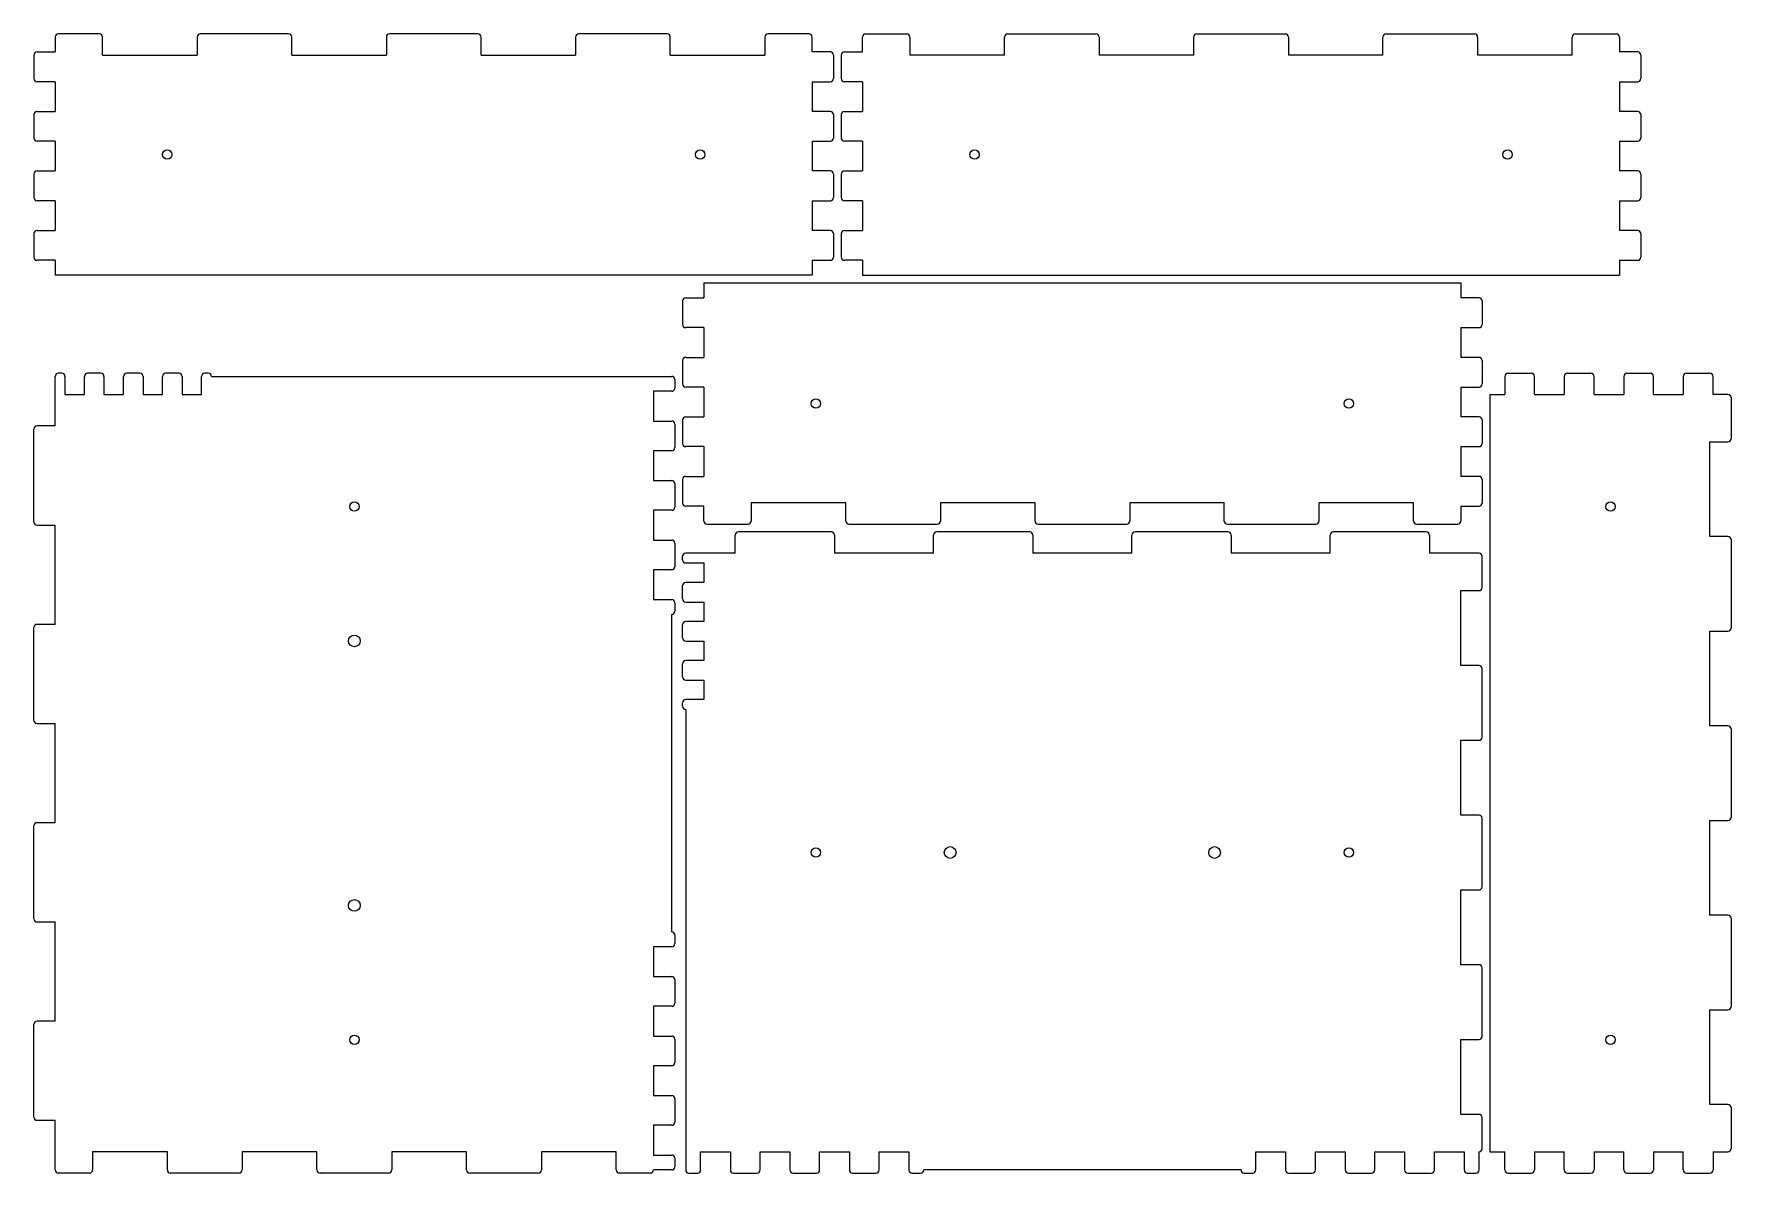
# Model space of a CAD drawing. Header units: millimetres. Extents: x 0 to 1087, y 0 to 729.
import ezdxf

# ---------------------------------------------------------------- set-up
doc = ezdxf.new("R2010")
doc.units = ezdxf.units.MM
doc.layers.add('SheetCutProfiles', color=7, linetype='CONTINUOUS')

msp = doc.modelspace()

# ---------------------------------------------------------------- linework, layer by layer
at = {"layer": 'SheetCutProfiles'}
for p, q in [((41.9, 729.2), (15.6, 729.2)), ((163.1, 729.2), (106.5, 729.2)), ((284.3, 729.2), (227.7, 729.2)), ((405.5, 729.2), (348.9, 729.2)), ((496.4, 729.2), (470.1, 729.2)), ((532.6, 729.2), (558.9, 729.2)), ((623.5, 729.2), (680.1, 729.2)), ((744.7, 729.2), (801.3, 729.2)), ((865.9, 729.2), (922.5, 729.2)), ((987.1, 729.2), (1013.4, 729.2)), ((2, 717.675), (13.6, 717.675)), ((13.6, 727.2), (13.6, 717.675)), ((43.9, 715.6), (43.9, 727.2)), ((104.5, 727.2), (104.5, 715.6)), ((165.1, 715.6), (165.1, 727.2)), ((225.7, 727.2), (225.7, 715.6)), ((286.3, 715.6), (286.3, 727.2)), ((346.9, 727.2), (346.9, 715.6)), ((407.5, 715.6), (407.5, 727.2)), ((468.1, 727.2), (468.1, 715.6)), ((498.4, 717.675), (498.4, 727.2)), ((510, 717.675), (498.4, 717.675)), ((519, 717.675), (530.6, 717.675)), ((530.6, 717.675), (530.6, 727.2)), ((560.9, 727.2), (560.9, 715.6)), ((621.5, 715.6), (621.5, 727.2)), ((682.1, 727.2), (682.1, 715.6)), ((742.7, 715.6), (742.7, 727.2)), ((803.3, 727.2), (803.3, 715.6)), ((863.9, 715.6), (863.9, 727.2)), ((924.5, 727.2), (924.5, 715.6)), ((985.1, 715.6), (985.1, 727.2)), ((1015.4, 727.2), (1015.4, 717.675)), ((1027, 717.675), (1015.4, 717.675)), ((0, 715.675), (0, 700.625)), ((43.9, 715.6), (104.5, 715.6)), ((165.1, 715.6), (225.7, 715.6)), ((286.3, 715.6), (346.9, 715.6)), ((407.5, 715.6), (468.1, 715.6)), ((512, 715.675), (512, 700.625)), ((517, 715.675), (517, 700.625)), ((621.5, 715.6), (560.9, 715.6)), ((742.7, 715.6), (682.1, 715.6)), ((863.9, 715.6), (803.3, 715.6)), ((985.1, 715.6), (924.5, 715.6)), ((1029, 715.675), (1029, 700.625)), ((13.6, 698.625), (2, 698.625)), ((13.6, 698.625), (13.6, 679.575)), ((498.4, 698.625), (510, 698.625)), ((498.4, 698.625), (498.4, 679.575)), ((530.6, 698.625), (519, 698.625)), ((530.6, 698.625), (530.6, 679.575)), ((1015.4, 698.625), (1015.4, 679.575)), ((1015.4, 698.625), (1027, 698.625)), ((0, 677.575), (0, 662.525)), ((2, 679.575), (13.6, 679.575)), ((510, 679.575), (498.4, 679.575)), ((512, 677.575), (512, 662.525)), ((517, 677.575), (517, 662.525)), ((519, 679.575), (530.6, 679.575)), ((1027, 679.575), (1015.4, 679.575)), ((1029, 677.575), (1029, 662.525)), ((13.6, 660.525), (2, 660.525)), ((13.6, 660.525), (13.6, 641.475)), ((498.4, 660.525), (510, 660.525)), ((498.4, 660.525), (498.4, 641.475)), ((530.6, 660.525), (519, 660.525)), ((530.6, 660.525), (530.6, 641.475)), ((1015.4, 660.525), (1015.4, 641.475)), ((1015.4, 660.525), (1027, 660.525)), ((2, 641.475), (13.6, 641.475)), ((510, 641.475), (498.4, 641.475)), ((519, 641.475), (530.6, 641.475)), ((1027, 641.475), (1015.4, 641.475)), ((0, 639.475), (0, 624.425)), ((512, 639.475), (512, 624.425)), ((517, 639.475), (517, 624.425)), ((1029, 639.475), (1029, 624.425)), ((13.6, 622.425), (2, 622.425)), ((13.6, 622.425), (13.6, 603.375)), ((498.4, 622.425), (510, 622.425)), ((498.4, 622.425), (498.4, 603.375)), ((530.6, 622.425), (519, 622.425)), ((530.6, 622.425), (530.6, 603.375)), ((1015.4, 622.425), (1015.4, 603.375)), ((1015.4, 622.425), (1027, 622.425)), ((0, 601.375), (0, 586.325)), ((2, 603.375), (13.6, 603.375)), ((510, 603.375), (498.4, 603.375)), ((512, 601.375), (512, 586.325)), ((517, 601.375), (517, 586.325)), ((519, 603.375), (530.6, 603.375)), ((1027, 603.375), (1015.4, 603.375)), ((1029, 601.375), (1029, 586.325)), ((13.6, 584.325), (2, 584.325)), ((13.6, 584.325), (13.6, 574.8)), ((498.4, 584.325), (510, 584.325)), ((498.4, 584.325), (498.4, 574.8)), ((530.6, 584.325), (519, 584.325)), ((530.6, 584.325), (530.6, 574.8)), ((1015.4, 584.325), (1015.4, 574.8)), ((1015.4, 584.325), (1027, 584.325)), ((498.4, 574.8), (13.6, 574.8)), ((429, 569.8), (913.8, 569.8)), ((429, 569.8), (429, 560.275)), ((530.6, 574.8), (1015.4, 574.8)), ((913.8, 569.8), (913.8, 560.275)), ((415.4, 558.275), (415.4, 543.225)), ((417.4, 560.275), (429, 560.275)), ((925.4, 560.275), (913.8, 560.275)), ((927.4, 558.275), (927.4, 543.225)), ((429, 541.225), (417.4, 541.225)), ((429, 541.225), (429, 522.175)), ((913.8, 541.225), (913.8, 522.175)), ((913.8, 541.225), (925.4, 541.225)), ((417.4, 522.175), (429, 522.175)), ((925.4, 522.175), (913.8, 522.175)), ((17.85, 512), (15.6, 512)), ((42.85, 512), (34.35, 512)), ((67.85, 512), (59.35, 512)), ((92.85, 512), (84.35, 512)), ((111.6, 512), (109.35, 512)), ((415.4, 520.175), (415.4, 505.125)), ((927.4, 520.175), (927.4, 505.125)), ((943.925, 512), (958.975, 512)), ((982.025, 512), (997.075, 512)), ((1020.125, 512), (1035.175, 512)), ((1058.225, 512), (1073.275, 512)), ((13.6, 478.25), (13.6, 510)), ((19.85, 510), (19.85, 498.4)), ((32.35, 498.4), (32.35, 510)), ((44.85, 510), (44.85, 498.4)), ((57.35, 498.4), (57.35, 510)), ((69.85, 510), (69.85, 498.4)), ((82.35, 498.4), (82.35, 510)), ((94.85, 510), (94.85, 498.4)), ((107.35, 498.4), (107.35, 510)), ((113.6, 510), (408.4, 510)), ((396.8, 500.475), (396.8, 481.425)), ((408.4, 500.475), (396.8, 500.475)), ((410.4, 508), (410.4, 502.475)), ((429, 503.125), (417.4, 503.125)), ((429, 503.125), (429, 484.075)), ((913.8, 503.125), (913.8, 484.075)), ((913.8, 503.125), (925.4, 503.125)), ((941.925, 510), (941.925, 498.4)), ((960.975, 498.4), (960.975, 510)), ((980.025, 510), (980.025, 498.4)), ((999.075, 498.4), (999.075, 510)), ((1018.125, 510), (1018.125, 498.4)), ((1037.175, 498.4), (1037.175, 510)), ((1056.225, 510), (1056.225, 498.4)), ((1075.275, 498.4), (1075.275, 510)), ((19.85, 498.4), (32.35, 498.4)), ((44.85, 498.4), (57.35, 498.4)), ((69.85, 498.4), (82.35, 498.4)), ((94.85, 498.4), (107.35, 498.4)), ((932.4, 498.4), (932.4, 13.6)), ((932.4, 498.4), (941.925, 498.4)), ((960.975, 498.4), (980.025, 498.4)), ((999.075, 498.4), (1018.125, 498.4)), ((1037.175, 498.4), (1056.225, 498.4)), ((1084.8, 498.4), (1075.275, 498.4)), ((1086.8, 496.4), (1086.8, 470.1)), ((13.6, 478.25), (2, 478.25)), ((396.8, 481.425), (408.4, 481.425)), ((410.4, 479.425), (410.4, 464.375)), ((415.4, 482.075), (415.4, 467.025)), ((417.4, 484.075), (429, 484.075)), ((925.4, 484.075), (913.8, 484.075)), ((927.4, 482.075), (927.4, 467.025)), ((0, 416.75), (0, 476.25)), ((1073.2, 468.1), (1084.8, 468.1)), ((1073.2, 407.5), (1073.2, 468.1)), ((396.8, 462.375), (396.8, 443.325)), ((408.4, 462.375), (396.8, 462.375)), ((429, 465.025), (417.4, 465.025)), ((429, 465.025), (429, 445.975)), ((913.8, 465.025), (913.8, 445.975)), ((913.8, 465.025), (925.4, 465.025)), ((417.4, 445.975), (429, 445.975)), ((925.4, 445.975), (913.8, 445.975)), ((396.8, 443.325), (408.4, 443.325)), ((410.4, 441.325), (410.4, 426.275)), ((415.4, 443.975), (415.4, 428.925)), ((927.4, 443.975), (927.4, 428.925)), ((396.8, 424.275), (396.8, 405.225)), ((408.4, 424.275), (396.8, 424.275)), ((429, 426.925), (417.4, 426.925)), ((429, 417.4), (429, 426.925)), ((459.3, 429), (459.3, 417.4)), ((519.9, 429), (459.3, 429)), ((519.9, 417.4), (519.9, 429)), ((580.5, 429), (580.5, 417.4)), ((641.1, 429), (580.5, 429)), ((641.1, 417.4), (641.1, 429)), ((701.7, 429), (701.7, 417.4)), ((762.3, 429), (701.7, 429)), ((762.3, 417.4), (762.3, 429)), ((822.9, 429), (822.9, 417.4)), ((883.5, 429), (822.9, 429)), ((883.5, 417.4), (883.5, 429)), ((913.8, 426.925), (913.8, 417.4)), ((913.8, 426.925), (925.4, 426.925)), ((2, 414.75), (13.6, 414.75)), ((13.6, 351.25), (13.6, 414.75)), ((431, 415.4), (457.3, 415.4)), ((521.9, 415.4), (578.5, 415.4)), ((643.1, 415.4), (699.7, 415.4)), ((764.3, 415.4), (820.9, 415.4)), ((885.5, 415.4), (911.8, 415.4)), ((396.8, 405.225), (408.4, 405.225)), ((410.4, 403.225), (410.4, 388.175)), ((449.15, 396.8), (449.15, 408.4)), ((510.65, 410.4), (451.15, 410.4)), ((512.65, 408.4), (512.65, 396.8)), ((576.15, 396.8), (576.15, 408.4)), ((637.65, 410.4), (578.15, 410.4)), ((639.65, 408.4), (639.65, 396.8)), ((703.15, 396.8), (703.15, 408.4)), ((764.65, 410.4), (705.15, 410.4)), ((766.65, 408.4), (766.65, 396.8)), ((830.15, 396.8), (830.15, 408.4)), ((891.65, 410.4), (832.15, 410.4)), ((893.65, 408.4), (893.65, 396.8)), ((1084.8, 407.5), (1073.2, 407.5)), ((1086.8, 405.5), (1086.8, 348.9)), ((415.4, 392.55), (415.4, 394.8)), ((449.15, 396.8), (417.4, 396.8)), ((576.15, 396.8), (512.65, 396.8)), ((703.15, 396.8), (639.65, 396.8)), ((830.15, 396.8), (766.65, 396.8)), ((925.4, 396.8), (893.65, 396.8)), ((927.4, 374.85), (927.4, 394.8)), ((396.8, 386.175), (396.8, 367.125)), ((408.4, 386.175), (396.8, 386.175)), ((417.4, 390.55), (429, 390.55)), ((429, 390.55), (429, 378.05)), ((415.4, 367.55), (415.4, 376.05)), ((429, 378.05), (417.4, 378.05)), ((913.8, 372.85), (925.4, 372.85)), ((913.8, 324.95), (913.8, 372.85)), ((396.8, 367.125), (408.4, 367.125)), ((410.4, 365.125), (410.4, 359.6)), ((417.4, 365.55), (429, 365.55)), ((429, 365.55), (429, 353.05)), ((0, 289.75), (0, 349.25)), ((13.6, 351.25), (2, 351.25)), ((408.4, 154.4), (408.4, 357.6)), ((415.4, 342.55), (415.4, 351.05)), ((429, 353.05), (417.4, 353.05)), ((417.4, 340.55), (429, 340.55)), ((429, 340.55), (429, 328.05)), ((1073.2, 346.9), (1084.8, 346.9)), ((1073.2, 286.3), (1073.2, 346.9)), ((415.4, 317.55), (415.4, 326.05)), ((429, 328.05), (417.4, 328.05)), ((417.4, 315.55), (429, 315.55)), ((429, 315.55), (429, 303.05)), ((925.4, 324.95), (913.8, 324.95)), ((927.4, 279.05), (927.4, 322.95)), ((415.4, 298.8), (415.4, 301.05)), ((429, 303.05), (417.4, 303.05)), ((417.4, 296.8), (417.4, 2)), ((2, 287.75), (13.6, 287.75)), ((13.6, 224.25), (13.6, 287.75)), ((1084.8, 286.3), (1073.2, 286.3)), ((1086.8, 284.3), (1086.8, 227.7)), ((913.8, 277.05), (925.4, 277.05)), ((913.8, 229.15), (913.8, 277.05)), ((925.4, 229.15), (913.8, 229.15)), ((0, 162.75), (0, 222.25)), ((13.6, 224.25), (2, 224.25)), ((927.4, 183.25), (927.4, 227.15)), ((1073.2, 225.7), (1084.8, 225.7)), ((1073.2, 165.1), (1073.2, 225.7)), ((913.8, 181.25), (925.4, 181.25)), ((913.8, 133.35), (913.8, 181.25)), ((1084.8, 165.1), (1073.2, 165.1)), ((1086.8, 163.1), (1086.8, 106.5)), ((2, 160.75), (13.6, 160.75)), ((13.6, 97.25), (13.6, 160.75)), ((410.4, 152.4), (410.4, 146.875)), ((396.8, 144.875), (396.8, 125.825)), ((408.4, 144.875), (396.8, 144.875)), ((925.4, 133.35), (913.8, 133.35)), ((927.4, 87.45), (927.4, 131.35)), ((396.8, 125.825), (408.4, 125.825)), ((410.4, 123.825), (410.4, 108.775)), ((396.8, 106.775), (396.8, 87.725)), ((408.4, 106.775), (396.8, 106.775)), ((1073.2, 104.5), (1084.8, 104.5)), ((1073.2, 43.9), (1073.2, 104.5)), ((0, 35.75), (0, 95.25)), ((13.6, 97.25), (2, 97.25)), ((396.8, 87.725), (408.4, 87.725)), ((410.4, 85.725), (410.4, 70.675)), ((913.8, 85.45), (925.4, 85.45)), ((913.8, 37.55), (913.8, 85.45)), ((396.8, 68.675), (396.8, 49.625)), ((408.4, 68.675), (396.8, 68.675)), ((396.8, 49.625), (408.4, 49.625)), ((410.4, 47.625), (410.4, 32.575)), ((1084.8, 43.9), (1073.2, 43.9)), ((2, 33.75), (13.6, 33.75)), ((13.6, 2), (13.6, 33.75)), ((925.4, 37.55), (913.8, 37.55)), ((927.4, 15.6), (927.4, 35.55)), ((1086.8, 41.9), (1086.8, 15.6)), ((396.8, 30.575), (396.8, 11.525)), ((408.4, 30.575), (396.8, 30.575)), ((37.55, 13.6), (37.55, 2)), ((85.45, 13.6), (37.55, 13.6)), ((85.45, 2), (85.45, 13.6)), ((133.35, 13.6), (133.35, 2)), ((181.25, 13.6), (133.35, 13.6)), ((181.25, 2), (181.25, 13.6)), ((229.15, 13.6), (229.15, 2)), ((277.05, 13.6), (229.15, 13.6)), ((277.05, 2), (277.05, 13.6)), ((324.95, 13.6), (324.95, 2)), ((372.85, 13.6), (324.95, 13.6)), ((372.85, 2), (372.85, 13.6)), ((396.8, 11.525), (408.4, 11.525)), ((426.925, 13.6), (445.975, 13.6)), ((426.925, 2), (426.925, 13.6)), ((445.975, 13.6), (445.975, 2)), ((465.025, 13.6), (484.075, 13.6)), ((465.025, 2), (465.025, 13.6)), ((484.075, 13.6), (484.075, 2)), ((503.125, 13.6), (522.175, 13.6)), ((503.125, 2), (503.125, 13.6)), ((522.175, 13.6), (522.175, 2)), ((541.225, 13.6), (560.275, 13.6)), ((541.225, 2), (541.225, 13.6)), ((560.275, 13.6), (560.275, 2)), ((782.525, 13.6), (801.575, 13.6)), ((782.525, 2), (782.525, 13.6)), ((801.575, 13.6), (801.575, 2)), ((820.625, 13.6), (839.675, 13.6)), ((820.625, 2), (820.625, 13.6)), ((839.675, 13.6), (839.675, 2)), ((858.725, 13.6), (877.775, 13.6)), ((858.725, 2), (858.725, 13.6)), ((877.775, 13.6), (877.775, 2)), ((896.825, 13.6), (915.875, 13.6)), ((896.825, 2), (896.825, 13.6)), ((915.875, 13.6), (915.875, 2)), ((925.4, 2), (925.4, 13.6)), ((932.4, 13.6), (941.925, 13.6)), ((941.925, 2), (941.925, 13.6)), ((960.975, 13.6), (980.025, 13.6)), ((960.975, 13.6), (960.975, 2)), ((980.025, 2), (980.025, 13.6)), ((999.075, 13.6), (1018.125, 13.6)), ((999.075, 13.6), (999.075, 2)), ((1018.125, 2), (1018.125, 13.6)), ((1037.175, 13.6), (1056.225, 13.6)), ((1037.175, 13.6), (1037.175, 2)), ((1056.225, 2), (1056.225, 13.6)), ((1075.275, 13.6), (1084.8, 13.6)), ((1075.275, 13.6), (1075.275, 2)), ((35.55, 0), (15.6, 0)), ((131.35, 0), (87.45, 0)), ((227.15, 0), (183.25, 0)), ((322.95, 0), (279.05, 0)), ((394.8, 0), (374.85, 0)), ((408.4, 2), (396.8, 2)), ((410.4, 9.525), (410.4, 4)), ((419.4, 0), (424.925, 0)), ((447.975, 0), (463.025, 0)), ((486.075, 0), (501.125, 0)), ((524.175, 0), (539.225, 0)), ((562.275, 0), (567.8, 0)), ((773, 2), (569.8, 2)), ((775, 0), (780.525, 0)), ((803.575, 0), (818.625, 0)), ((841.675, 0), (856.725, 0)), ((879.775, 0), (894.825, 0)), ((917.875, 0), (923.4, 0)), ((943.925, 0), (958.975, 0)), ((982.025, 0), (997.075, 0)), ((1020.125, 0), (1035.175, 0)), ((1058.225, 0), (1073.275, 0))]:
    msp.add_line(p, q, dxfattribs=at)
for centre, radius in [((85.333, 652), 3), ((426.667, 652), 3), ((602.333, 652), 3), ((943.667, 652), 3), ((500.733, 492.6), 3), ((842.067, 492.6), 3), ((205.2, 426.667), 3), ((1009.6, 426.667), 3), ((205.2, 340.667), 3.75), ((500.733, 205.2), 3), ((586.733, 205.2), 3.75), ((756.067, 205.2), 3.75), ((842.067, 205.2), 3), ((205.2, 171.333), 3.75), ((205.2, 85.333), 3), ((1009.6, 85.333), 3)]:
    msp.add_circle(centre, radius, dxfattribs=at)
for centre, start, end in [((15.6, 727.2), 90, 180), ((41.9, 727.2), 0, 90), ((106.5, 727.2), 90, 180), ((163.1, 727.2), 0, 90), ((227.7, 727.2), 90, 180), ((284.3, 727.2), 0, 90), ((348.9, 727.2), 90, 180), ((405.5, 727.2), 0, 90), ((470.1, 727.2), 90, 180), ((496.4, 727.2), 0, 90), ((532.6, 727.2), 90, 180), ((558.9, 727.2), 0, 90), ((623.5, 727.2), 90, 180), ((680.1, 727.2), 0, 90), ((744.7, 727.2), 90, 180), ((801.3, 727.2), 0, 90), ((865.9, 727.2), 90, 180), ((922.5, 727.2), 0, 90), ((987.1, 727.2), 90, 180), ((1013.4, 727.2), 0, 90), ((2, 715.675), 90, 180), ((510, 715.675), 0, 90), ((519, 715.675), 90, 180), ((1027, 715.675), 0, 90), ((2, 700.625), 180, -90), ((510, 700.625), -90, 0), ((519, 700.625), 180, -90), ((1027, 700.625), -90, 0), ((2, 677.575), 90, 180), ((510, 677.575), 0, 90), ((519, 677.575), 90, 180), ((1027, 677.575), 0, 90), ((2, 662.525), 180, -90), ((510, 662.525), -90, 0), ((519, 662.525), 180, -90), ((1027, 662.525), -90, 0), ((2, 639.475), 90, 180), ((510, 639.475), 0, 90), ((519, 639.475), 90, 180), ((1027, 639.475), 0, 90), ((2, 624.425), 180, -90), ((510, 624.425), -90, 0), ((519, 624.425), 180, -90), ((1027, 624.425), -90, 0), ((2, 601.375), 90, 180), ((510, 601.375), 0, 90), ((519, 601.375), 90, 180), ((1027, 601.375), 0, 90), ((2, 586.325), 180, -90), ((510, 586.325), -90, 0), ((519, 586.325), 180, -90), ((1027, 586.325), -90, 0), ((417.4, 558.275), 90, 180), ((925.4, 558.275), 0, 90), ((417.4, 543.225), 180, -90), ((925.4, 543.225), -90, 0), ((417.4, 520.175), 90, 180), ((925.4, 520.175), 0, 90), ((15.6, 510), 90, 180), ((17.85, 510), 0, 90), ((34.35, 510), 90, 180), ((42.85, 510), 0, 90), ((59.35, 510), 90, 180), ((67.85, 510), 0, 90), ((84.35, 510), 90, 180), ((92.85, 510), 0, 90), ((109.35, 510), 90, 180), ((111.6, 510), 0, 90), ((943.925, 510), 90, 180), ((958.975, 510), 0, 90), ((982.025, 510), 90, 180), ((997.075, 510), 0, 90), ((1020.125, 510), 90, 180), ((1035.175, 510), 0, 90), ((1058.225, 510), 90, 180), ((1073.275, 510), 0, 90), ((408.4, 508), 0, 90), ((408.4, 502.475), -90, 0), ((417.4, 505.125), 180, -90), ((925.4, 505.125), -90, 0), ((1084.8, 496.4), 0, 90), ((2, 476.25), 90, 180), ((408.4, 479.425), 0, 90), ((417.4, 482.075), 90, 180), ((925.4, 482.075), 0, 90), ((1084.8, 470.1), -90, 0), ((408.4, 464.375), -90, 0), ((417.4, 467.025), 180, -90), ((925.4, 467.025), -90, 0), ((417.4, 443.975), 90, 180), ((925.4, 443.975), 0, 90), ((408.4, 441.325), 0, 90), ((408.4, 426.275), -90, 0), ((417.4, 428.925), 180, -90), ((925.4, 428.925), -90, 0), ((2, 416.75), 180, -90), ((431, 417.4), 180, -90), ((457.3, 417.4), -90, 0), ((521.9, 417.4), 180, -90), ((578.5, 417.4), -90, 0), ((643.1, 417.4), 180, -90), ((699.7, 417.4), -90, 0), ((764.3, 417.4), 180, -90), ((820.9, 417.4), -90, 0), ((885.5, 417.4), 180, -90), ((911.8, 417.4), -90, 0), ((408.4, 403.225), 0, 90), ((451.15, 408.4), 90, 180), ((510.65, 408.4), 0, 90), ((578.15, 408.4), 90, 180), ((637.65, 408.4), 0, 90), ((705.15, 408.4), 90, 180), ((764.65, 408.4), 0, 90), ((832.15, 408.4), 90, 180), ((891.65, 408.4), 0, 90), ((1084.8, 405.5), 0, 90), ((417.4, 394.8), 90, 180), ((417.4, 392.55), 180, -90), ((925.4, 394.8), 0, 90), ((408.4, 388.175), -90, 0), ((417.4, 376.05), 90, 180), ((925.4, 374.85), -90, 0), ((408.4, 365.125), 0, 90), ((408.4, 359.6), -90, 0), ((417.4, 367.55), 180, -90), ((2, 349.25), 90, 180), ((417.4, 351.05), 90, 180), ((1084.8, 348.9), -90, 0), ((417.4, 342.55), 180, -90), ((417.4, 326.05), 90, 180), ((417.4, 317.55), 180, -90), ((925.4, 322.95), 0, 90), ((417.4, 301.05), 90, 180), ((417.4, 298.8), 180, -90), ((2, 289.75), 180, -90), ((1084.8, 284.3), 0, 90), ((925.4, 279.05), -90, 0), ((925.4, 227.15), 0, 90), ((2, 222.25), 90, 180), ((1084.8, 227.7), -90, 0), ((925.4, 183.25), -90, 0), ((1084.8, 163.1), 0, 90), ((2, 162.75), 180, -90), ((408.4, 152.4), 0, 90), ((408.4, 146.875), -90, 0), ((925.4, 131.35), 0, 90), ((408.4, 123.825), 0, 90), ((408.4, 108.775), -90, 0), ((1084.8, 106.5), -90, 0), ((2, 95.25), 90, 180), ((408.4, 85.725), 0, 90), ((925.4, 87.45), -90, 0), ((408.4, 70.675), -90, 0), ((408.4, 47.625), 0, 90), ((1084.8, 41.9), 0, 90), ((2, 35.75), 180, -90), ((925.4, 35.55), 0, 90), ((408.4, 32.575), -90, 0), ((408.4, 9.525), 0, 90), ((925.4, 15.6), -90, 0), ((1084.8, 15.6), -90, 0), ((15.6, 2), 180, -90), ((35.55, 2), -90, 0), ((87.45, 2), 180, -90), ((131.35, 2), -90, 0), ((183.25, 2), 180, -90), ((227.15, 2), -90, 0), ((279.05, 2), 180, -90), ((322.95, 2), -90, 0), ((374.85, 2), 180, -90), ((394.8, 2), -90, 0), ((408.4, 4), -90, 0), ((419.4, 2), -180, -90), ((424.925, 2), -90, 0), ((447.975, 2), -180, -90), ((463.025, 2), -90, 0), ((486.075, 2), -180, -90), ((501.125, 2), -90, 0), ((524.175, 2), -180, -90), ((539.225, 2), -90, 0), ((562.275, 2), -180, -90), ((567.8, 2), -90, 0), ((775, 2), -180, -90), ((780.525, 2), -90, 0), ((803.575, 2), -180, -90), ((818.625, 2), -90, 0), ((841.675, 2), -180, -90), ((856.725, 2), -90, 0), ((879.775, 2), -180, -90), ((894.825, 2), -90, 0), ((917.875, 2), -180, -90), ((923.4, 2), -90, 0), ((943.925, 2), 180, -90), ((958.975, 2), -90, 0), ((982.025, 2), 180, -90), ((997.075, 2), -90, 0), ((1020.125, 2), 180, -90), ((1035.175, 2), -90, 0), ((1058.225, 2), 180, -90), ((1073.275, 2), -90, 0)]:
    msp.add_arc(centre, 2, start, end, dxfattribs=at)

doc.saveas('drawing.dxf')
